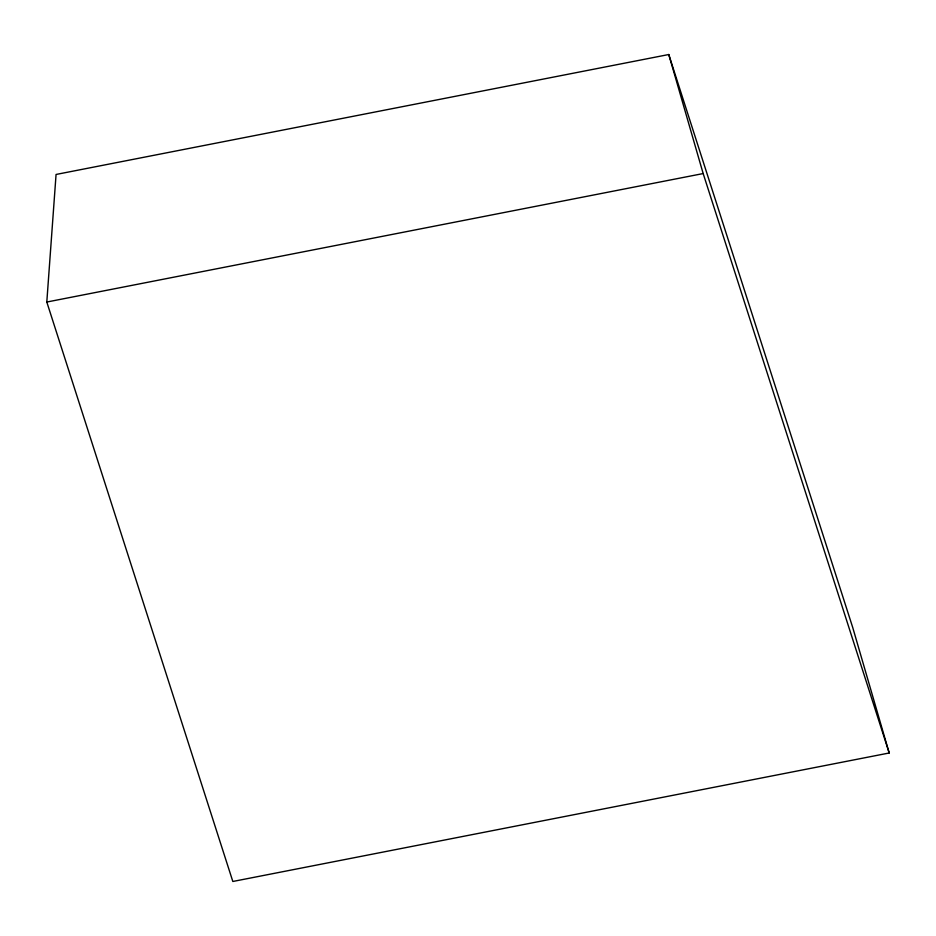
<?xml version="1.0" encoding="UTF-8"?>
<svg xmlns="http://www.w3.org/2000/svg" width="936" height="936" viewBox="0 0 936 936"><rect width="100%" height="100%" fill="white"/><g stroke="black" fill="none" stroke-linecap="round" stroke-linejoin="round"><path stroke-width="1.4" d="M46.8 302.035L56.066 174.459L668.772 54.522L852.731 627.518L889.2 752.989L232.83 881.478L46.8 302.035L703.17 173.558L889.2 752.989M668.772 54.522L703.17 173.558"/></g></svg>
